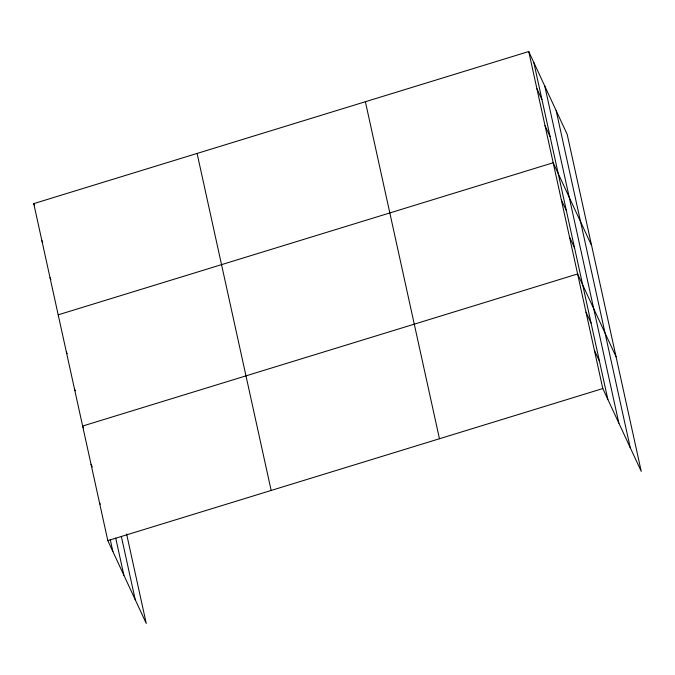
<?xml version="1.0" encoding="UTF-8"?>
<svg xmlns="http://www.w3.org/2000/svg" width="675" height="675" viewBox="0 0 675 675"><rect width="100%" height="100%" fill="white"/><g stroke="black" fill="none" stroke-linecap="round" stroke-linejoin="round"><path stroke-width="1.01" d="M126.605 534.009L146.264 623.464L107.823 540.641L33.75 203.622L528.736 51.536L567.177 134.359L641.25 471.378L602.8 388.555L528.736 51.536M58.193 314.837L553.179 162.751L591.621 245.573M107.823 540.641L602.8 388.555M536.878 88.602L541.932 99.495M545.029 125.677L550.083 136.561M561.322 199.825L566.376 210.71M569.472 236.891L574.526 247.776M616.064 356.797L577.623 273.966L82.637 426.052L83.481 427.866M586.018 312.162L591.064 323.047M594.405 350.359L599.459 361.243M33.75 203.622L34.594 205.436M41.901 240.697L42.736 242.511M50.043 277.762L50.887 279.577M66.344 351.911L67.179 353.725M74.486 388.977L75.33 390.791M91.032 464.248L92.289 466.973M99.428 502.445L100.263 504.259M556.158 110.624L630.231 447.643M544.809 86.164L618.874 423.183M533.79 62.421L607.854 399.44M365.386 101.722L439.459 438.742M197.092 153.436L271.164 490.447M121.331 536.397L135.245 599.729M115.72 538.076L123.888 575.269M110.219 539.46L112.868 551.526"/></g></svg>
